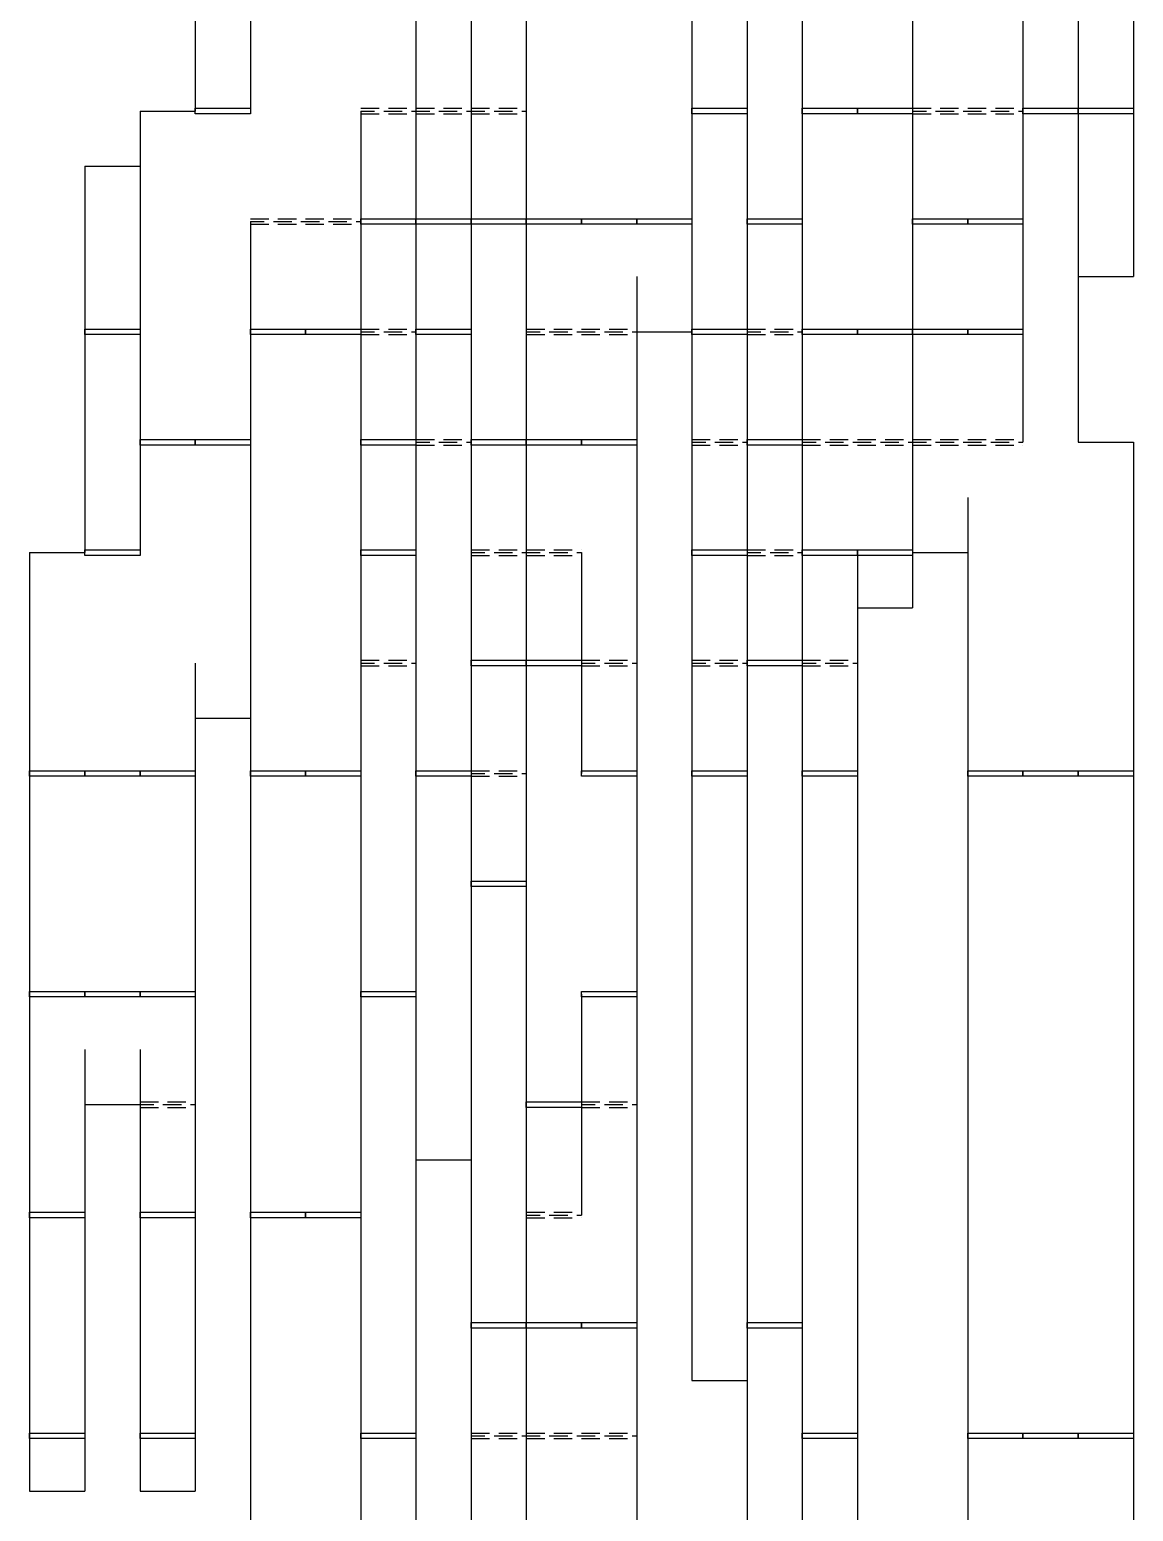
# Model space of a CAD drawing. Header units: millimetres. Extents: x 0 to 98, y 0 to 594.
# Drawn here: x 7 to 77.3, y 129.1 to 223.3 of the extents above; entities that cross this region are included whole.
import ezdxf

# ---------------------------------------------------------------- set-up
doc = ezdxf.new("R2010")
doc.units = ezdxf.units.MM
for name, color, linetype in [('CUT', 3, 'CONTINUOUS'), ('MOUNTAIN_FOLD', 1, 'CONTINUOUS'), ('VALLEY_FOLD', 5, 'CONTINUOUS')]:
    doc.layers.add(name, color=color, linetype=linetype)

msp = doc.modelspace()

# ---------------------------------------------------------------- linework, layer by layer
at = {"layer": 'CUT'}
for p, q in [((17.56, 225.184), (17.56, 221.672)), ((21.072, 225.184), (21.072, 221.672)), ((31.608, 225.184), (31.608, 221.672)), ((35.12, 225.184), (35.12, 221.672)), ((38.632, 225.184), (38.632, 221.672)), ((49.168, 225.184), (49.168, 221.672)), ((52.68, 225.184), (52.68, 221.672)), ((56.192, 225.184), (56.192, 221.672)), ((63.216, 225.184), (63.216, 221.672)), ((70.24, 225.184), (70.24, 221.672)), ((73.752, 225.184), (73.752, 221.672)), ((77.264, 225.184), (77.264, 221.672)), ((17.56, 221.672), (17.56, 218.16)), ((21.072, 221.672), (21.072, 218.16)), ((31.608, 221.672), (31.608, 218.16)), ((35.12, 221.672), (35.12, 218.16)), ((38.632, 221.672), (38.632, 218.16)), ((49.168, 221.672), (49.168, 218.16)), ((52.68, 221.672), (52.68, 218.16)), ((56.192, 221.672), (56.192, 218.16)), ((63.216, 221.672), (63.216, 218.16)), ((70.24, 221.672), (70.24, 218.16)), ((73.752, 221.672), (73.752, 218.16)), ((77.264, 221.672), (77.264, 218.16)), ((14.048, 218.16), (14.048, 214.648)), ((14.048, 218.16), (17.56, 218.16)), ((28.096, 218.16), (28.096, 214.648)), ((31.608, 218.16), (31.608, 214.648)), ((35.12, 218.16), (35.12, 214.648)), ((38.632, 218.16), (38.632, 214.648)), ((49.168, 218.16), (49.168, 214.648)), ((52.68, 218.16), (52.68, 214.648)), ((56.192, 218.16), (56.192, 214.648)), ((63.216, 218.16), (63.216, 214.648)), ((70.24, 218.16), (70.24, 214.648)), ((73.752, 218.16), (73.752, 214.648)), ((77.264, 218.16), (77.264, 214.648)), ((10.536, 214.648), (10.536, 211.136)), ((10.536, 214.648), (14.048, 214.648)), ((14.048, 214.648), (14.048, 211.136)), ((28.096, 214.648), (28.096, 211.136)), ((31.608, 214.648), (31.608, 211.136)), ((35.12, 214.648), (35.12, 211.136)), ((38.632, 214.648), (38.632, 211.136)), ((49.168, 214.648), (49.168, 211.136)), ((52.68, 214.648), (52.68, 211.136)), ((56.192, 214.648), (56.192, 211.136)), ((63.216, 214.648), (63.216, 211.136)), ((70.24, 214.648), (70.24, 211.136)), ((73.752, 214.648), (73.752, 211.136)), ((77.264, 214.648), (77.264, 211.136)), ((10.536, 211.136), (10.536, 207.624)), ((14.048, 211.136), (14.048, 207.624)), ((21.072, 211.136), (21.072, 207.624)), ((28.096, 211.136), (28.096, 207.624)), ((31.608, 211.136), (31.608, 207.624)), ((35.12, 211.136), (35.12, 207.624)), ((38.632, 211.136), (38.632, 207.624)), ((49.168, 211.136), (49.168, 207.624)), ((52.68, 211.136), (52.68, 207.624)), ((56.192, 211.136), (56.192, 207.624)), ((63.216, 211.136), (63.216, 207.624)), ((70.24, 211.136), (70.24, 207.624)), ((73.752, 211.136), (73.752, 207.624)), ((77.264, 211.136), (77.264, 207.624)), ((10.536, 207.624), (10.536, 204.112)), ((14.048, 207.624), (14.048, 204.112)), ((21.072, 207.624), (21.072, 204.112)), ((28.096, 207.624), (28.096, 204.112)), ((31.608, 207.624), (31.608, 204.112)), ((35.12, 207.624), (35.12, 204.112)), ((38.632, 207.624), (38.632, 204.112)), ((45.656, 207.624), (45.656, 204.112)), ((49.168, 207.624), (49.168, 204.112)), ((52.68, 207.624), (52.68, 204.112)), ((56.192, 207.624), (56.192, 204.112)), ((63.216, 207.624), (63.216, 204.112)), ((70.24, 207.624), (70.24, 204.112)), ((73.752, 207.624), (73.752, 204.112)), ((73.752, 207.624), (77.264, 207.624)), ((10.536, 204.112), (10.536, 200.6)), ((14.048, 204.112), (14.048, 200.6)), ((21.072, 204.112), (21.072, 200.6)), ((28.096, 204.112), (28.096, 200.6)), ((31.608, 204.112), (31.608, 200.6)), ((35.12, 204.112), (35.12, 200.6)), ((38.632, 204.112), (38.632, 200.6)), ((45.656, 204.112), (49.168, 204.112)), ((45.656, 204.112), (45.656, 200.6)), ((49.168, 204.112), (49.168, 200.6)), ((52.68, 204.112), (52.68, 200.6)), ((56.192, 204.112), (56.192, 200.6)), ((63.216, 204.112), (63.216, 200.6)), ((70.24, 204.112), (70.24, 200.6)), ((73.752, 204.112), (73.752, 200.6)), ((10.536, 200.6), (10.536, 197.088)), ((14.048, 200.6), (14.048, 197.088)), ((21.072, 200.6), (21.072, 197.088)), ((28.096, 200.6), (28.096, 197.088)), ((31.608, 200.6), (31.608, 197.088)), ((35.12, 200.6), (35.12, 197.088)), ((38.632, 200.6), (38.632, 197.088)), ((45.656, 200.6), (45.656, 197.088)), ((49.168, 200.6), (49.168, 197.088)), ((52.68, 200.6), (52.68, 197.088)), ((56.192, 200.6), (56.192, 197.088)), ((63.216, 200.6), (63.216, 197.088)), ((70.24, 200.6), (70.24, 197.088)), ((73.752, 200.6), (73.752, 197.088)), ((10.536, 197.088), (10.536, 193.576)), ((14.048, 197.088), (14.048, 193.576)), ((21.072, 197.088), (21.072, 193.576)), ((28.096, 197.088), (28.096, 193.576)), ((31.608, 197.088), (31.608, 193.576)), ((35.12, 197.088), (35.12, 193.576)), ((38.632, 197.088), (38.632, 193.576)), ((45.656, 197.088), (45.656, 193.576)), ((49.168, 197.088), (49.168, 193.576)), ((52.68, 197.088), (52.68, 193.576)), ((56.192, 197.088), (56.192, 193.576)), ((63.216, 197.088), (63.216, 193.576)), ((73.752, 197.088), (77.264, 197.088)), ((77.264, 197.088), (77.264, 193.576)), ((10.536, 193.576), (10.536, 190.064)), ((14.048, 193.576), (14.048, 190.064)), ((21.072, 193.576), (21.072, 190.064)), ((28.096, 193.576), (28.096, 190.064)), ((31.608, 193.576), (31.608, 190.064)), ((35.12, 193.576), (35.12, 190.064)), ((38.632, 193.576), (38.632, 190.064)), ((45.656, 193.576), (45.656, 190.064)), ((49.168, 193.576), (49.168, 190.064)), ((52.68, 193.576), (52.68, 190.064)), ((56.192, 193.576), (56.192, 190.064)), ((63.216, 193.576), (63.216, 190.064)), ((66.728, 193.576), (66.728, 190.064)), ((77.264, 193.576), (77.264, 190.064)), ((7.024, 190.064), (7.024, 186.552)), ((7.024, 190.064), (10.536, 190.064)), ((21.072, 190.064), (21.072, 186.552)), ((28.096, 190.064), (28.096, 186.552)), ((31.608, 190.064), (31.608, 186.552)), ((35.12, 190.064), (35.12, 186.552)), ((38.632, 190.064), (38.632, 186.552)), ((42.144, 190.064), (42.144, 186.552)), ((45.656, 190.064), (45.656, 186.552)), ((49.168, 190.064), (49.168, 186.552)), ((52.68, 190.064), (52.68, 186.552)), ((56.192, 190.064), (56.192, 186.552)), ((59.704, 190.064), (59.704, 186.552)), ((63.216, 190.064), (63.216, 186.552)), ((63.216, 190.064), (66.728, 190.064)), ((66.728, 190.064), (66.728, 186.552)), ((77.264, 190.064), (77.264, 186.552)), ((7.024, 186.552), (7.024, 183.04)), ((21.072, 186.552), (21.072, 183.04)), ((28.096, 186.552), (28.096, 183.04)), ((31.608, 186.552), (31.608, 183.04)), ((35.12, 186.552), (35.12, 183.04)), ((38.632, 186.552), (38.632, 183.04)), ((42.144, 186.552), (42.144, 183.04)), ((45.656, 186.552), (45.656, 183.04)), ((49.168, 186.552), (49.168, 183.04)), ((52.68, 186.552), (52.68, 183.04)), ((56.192, 186.552), (56.192, 183.04)), ((59.704, 186.552), (59.704, 183.04)), ((59.704, 186.552), (63.216, 186.552)), ((66.728, 186.552), (66.728, 183.04)), ((77.264, 186.552), (77.264, 183.04)), ((7.024, 183.04), (7.024, 179.528)), ((17.56, 183.04), (17.56, 179.528)), ((21.072, 183.04), (21.072, 179.528)), ((28.096, 183.04), (28.096, 179.528)), ((31.608, 183.04), (31.608, 179.528)), ((35.12, 183.04), (35.12, 179.528)), ((38.632, 183.04), (38.632, 179.528)), ((42.144, 183.04), (42.144, 179.528)), ((45.656, 183.04), (45.656, 179.528)), ((49.168, 183.04), (49.168, 179.528)), ((52.68, 183.04), (52.68, 179.528)), ((56.192, 183.04), (56.192, 179.528)), ((59.704, 183.04), (59.704, 179.528)), ((66.728, 183.04), (66.728, 179.528)), ((77.264, 183.04), (77.264, 179.528)), ((7.024, 179.528), (7.024, 176.016)), ((17.56, 179.528), (17.56, 176.016)), ((17.56, 179.528), (21.072, 179.528)), ((21.072, 179.528), (21.072, 176.016)), ((28.096, 179.528), (28.096, 176.016)), ((31.608, 179.528), (31.608, 176.016)), ((35.12, 179.528), (35.12, 176.016)), ((38.632, 179.528), (38.632, 176.016)), ((42.144, 179.528), (42.144, 176.016)), ((45.656, 179.528), (45.656, 176.016)), ((49.168, 179.528), (49.168, 176.016)), ((52.68, 179.528), (52.68, 176.016)), ((56.192, 179.528), (56.192, 176.016)), ((59.704, 179.528), (59.704, 176.016)), ((66.728, 179.528), (66.728, 176.016)), ((77.264, 179.528), (77.264, 176.016)), ((7.024, 176.016), (7.024, 172.504)), ((17.56, 176.016), (17.56, 172.504)), ((21.072, 176.016), (21.072, 172.504)), ((28.096, 176.016), (28.096, 172.504)), ((31.608, 176.016), (31.608, 172.504)), ((35.12, 176.016), (35.12, 172.504)), ((38.632, 176.016), (38.632, 172.504)), ((45.656, 176.016), (45.656, 172.504)), ((49.168, 176.016), (49.168, 172.504)), ((52.68, 176.016), (52.68, 172.504)), ((56.192, 176.016), (56.192, 172.504)), ((59.704, 176.016), (59.704, 172.504)), ((66.728, 176.016), (66.728, 172.504)), ((77.264, 176.016), (77.264, 172.504)), ((7.024, 172.504), (7.024, 168.992)), ((17.56, 172.504), (17.56, 168.992)), ((21.072, 172.504), (21.072, 168.992)), ((28.096, 172.504), (28.096, 168.992)), ((31.608, 172.504), (31.608, 168.992)), ((35.12, 172.504), (35.12, 168.992)), ((38.632, 172.504), (38.632, 168.992)), ((45.656, 172.504), (45.656, 168.992)), ((49.168, 172.504), (49.168, 168.992)), ((52.68, 172.504), (52.68, 168.992)), ((56.192, 172.504), (56.192, 168.992)), ((59.704, 172.504), (59.704, 168.992)), ((66.728, 172.504), (66.728, 168.992)), ((77.264, 172.504), (77.264, 168.992)), ((7.024, 168.992), (7.024, 165.48)), ((17.56, 168.992), (17.56, 165.48)), ((21.072, 168.992), (21.072, 165.48)), ((28.096, 168.992), (28.096, 165.48)), ((31.608, 168.992), (31.608, 165.48)), ((35.12, 168.992), (35.12, 165.48)), ((38.632, 168.992), (38.632, 165.48)), ((45.656, 168.992), (45.656, 165.48)), ((49.168, 168.992), (49.168, 165.48)), ((52.68, 168.992), (52.68, 165.48)), ((56.192, 168.992), (56.192, 165.48)), ((59.704, 168.992), (59.704, 165.48)), ((66.728, 168.992), (66.728, 165.48)), ((77.264, 168.992), (77.264, 165.48)), ((7.024, 165.48), (7.024, 161.968)), ((17.56, 165.48), (17.56, 161.968)), ((21.072, 165.48), (21.072, 161.968)), ((28.096, 165.48), (28.096, 161.968)), ((31.608, 165.48), (31.608, 161.968)), ((35.12, 165.48), (35.12, 161.968)), ((38.632, 165.48), (38.632, 161.968)), ((45.656, 165.48), (45.656, 161.968)), ((49.168, 165.48), (49.168, 161.968)), ((52.68, 165.48), (52.68, 161.968)), ((56.192, 165.48), (56.192, 161.968)), ((59.704, 165.48), (59.704, 161.968)), ((66.728, 165.48), (66.728, 161.968)), ((77.264, 165.48), (77.264, 161.968)), ((7.024, 161.968), (7.024, 158.456)), ((17.56, 161.968), (17.56, 158.456)), ((21.072, 161.968), (21.072, 158.456)), ((28.096, 161.968), (28.096, 158.456)), ((31.608, 161.968), (31.608, 158.456)), ((35.12, 161.968), (35.12, 158.456)), ((38.632, 161.968), (38.632, 158.456)), ((42.144, 161.968), (42.144, 158.456)), ((45.656, 161.968), (45.656, 158.456)), ((49.168, 161.968), (49.168, 158.456)), ((52.68, 161.968), (52.68, 158.456)), ((56.192, 161.968), (56.192, 158.456)), ((59.704, 161.968), (59.704, 158.456)), ((66.728, 161.968), (66.728, 158.456)), ((77.264, 161.968), (77.264, 158.456)), ((7.024, 158.456), (7.024, 154.944)), ((10.536, 158.456), (10.536, 154.944)), ((14.048, 158.456), (14.048, 154.944)), ((17.56, 158.456), (17.56, 154.944)), ((21.072, 158.456), (21.072, 154.944)), ((28.096, 158.456), (28.096, 154.944)), ((31.608, 158.456), (31.608, 154.944)), ((35.12, 158.456), (35.12, 154.944)), ((38.632, 158.456), (38.632, 154.944)), ((42.144, 158.456), (42.144, 154.944)), ((45.656, 158.456), (45.656, 154.944)), ((49.168, 158.456), (49.168, 154.944)), ((52.68, 158.456), (52.68, 154.944)), ((56.192, 158.456), (56.192, 154.944)), ((59.704, 158.456), (59.704, 154.944)), ((66.728, 158.456), (66.728, 154.944)), ((77.264, 158.456), (77.264, 154.944)), ((7.024, 154.944), (7.024, 151.432)), ((10.536, 154.944), (14.048, 154.944)), ((10.536, 154.944), (10.536, 151.432)), ((14.048, 154.944), (14.048, 151.432)), ((17.56, 154.944), (17.56, 151.432)), ((21.072, 154.944), (21.072, 151.432)), ((28.096, 154.944), (28.096, 151.432)), ((31.608, 154.944), (31.608, 151.432)), ((35.12, 154.944), (35.12, 151.432)), ((38.632, 154.944), (38.632, 151.432)), ((42.144, 154.944), (42.144, 151.432)), ((45.656, 154.944), (45.656, 151.432)), ((49.168, 154.944), (49.168, 151.432)), ((52.68, 154.944), (52.68, 151.432)), ((56.192, 154.944), (56.192, 151.432)), ((59.704, 154.944), (59.704, 151.432)), ((66.728, 154.944), (66.728, 151.432)), ((77.264, 154.944), (77.264, 151.432)), ((7.024, 151.432), (7.024, 147.92)), ((10.536, 151.432), (10.536, 147.92)), ((14.048, 151.432), (14.048, 147.92)), ((17.56, 151.432), (17.56, 147.92)), ((21.072, 151.432), (21.072, 147.92)), ((28.096, 151.432), (28.096, 147.92)), ((31.608, 151.432), (31.608, 147.92)), ((31.608, 151.432), (35.12, 151.432)), ((35.12, 151.432), (35.12, 147.92)), ((38.632, 151.432), (38.632, 147.92)), ((42.144, 151.432), (42.144, 147.92)), ((45.656, 151.432), (45.656, 147.92)), ((49.168, 151.432), (49.168, 147.92)), ((52.68, 151.432), (52.68, 147.92)), ((56.192, 151.432), (56.192, 147.92)), ((59.704, 151.432), (59.704, 147.92)), ((66.728, 151.432), (66.728, 147.92)), ((77.264, 151.432), (77.264, 147.92)), ((7.024, 147.92), (7.024, 144.408)), ((10.536, 147.92), (10.536, 144.408)), ((14.048, 147.92), (14.048, 144.408)), ((17.56, 147.92), (17.56, 144.408)), ((21.072, 147.92), (21.072, 144.408)), ((28.096, 147.92), (28.096, 144.408)), ((31.608, 147.92), (31.608, 144.408)), ((35.12, 147.92), (35.12, 144.408)), ((38.632, 147.92), (38.632, 144.408)), ((45.656, 147.92), (45.656, 144.408)), ((49.168, 147.92), (49.168, 144.408)), ((52.68, 147.92), (52.68, 144.408)), ((56.192, 147.92), (56.192, 144.408)), ((59.704, 147.92), (59.704, 144.408)), ((66.728, 147.92), (66.728, 144.408)), ((77.264, 147.92), (77.264, 144.408)), ((7.024, 144.408), (7.024, 140.896)), ((10.536, 144.408), (10.536, 140.896)), ((14.048, 144.408), (14.048, 140.896)), ((17.56, 144.408), (17.56, 140.896)), ((21.072, 144.408), (21.072, 140.896)), ((28.096, 144.408), (28.096, 140.896)), ((31.608, 144.408), (31.608, 140.896)), ((35.12, 144.408), (35.12, 140.896)), ((38.632, 144.408), (38.632, 140.896)), ((45.656, 144.408), (45.656, 140.896)), ((49.168, 144.408), (49.168, 140.896)), ((52.68, 144.408), (52.68, 140.896)), ((56.192, 144.408), (56.192, 140.896)), ((59.704, 144.408), (59.704, 140.896)), ((66.728, 144.408), (66.728, 140.896)), ((77.264, 144.408), (77.264, 140.896)), ((7.024, 140.896), (7.024, 137.384)), ((10.536, 140.896), (10.536, 137.384)), ((14.048, 140.896), (14.048, 137.384)), ((17.56, 140.896), (17.56, 137.384)), ((21.072, 140.896), (21.072, 137.384)), ((28.096, 140.896), (28.096, 137.384)), ((31.608, 140.896), (31.608, 137.384)), ((35.12, 140.896), (35.12, 137.384)), ((38.632, 140.896), (38.632, 137.384)), ((45.656, 140.896), (45.656, 137.384)), ((49.168, 140.896), (49.168, 137.384)), ((52.68, 140.896), (52.68, 137.384)), ((56.192, 140.896), (56.192, 137.384)), ((59.704, 140.896), (59.704, 137.384)), ((66.728, 140.896), (66.728, 137.384)), ((77.264, 140.896), (77.264, 137.384)), ((7.024, 137.384), (7.024, 133.872)), ((10.536, 137.384), (10.536, 133.872)), ((14.048, 137.384), (14.048, 133.872)), ((17.56, 137.384), (17.56, 133.872)), ((21.072, 137.384), (21.072, 133.872)), ((28.096, 137.384), (28.096, 133.872)), ((31.608, 137.384), (31.608, 133.872)), ((35.12, 137.384), (35.12, 133.872)), ((38.632, 137.384), (38.632, 133.872)), ((45.656, 137.384), (45.656, 133.872)), ((49.168, 137.384), (52.68, 137.384)), ((52.68, 137.384), (52.68, 133.872)), ((56.192, 137.384), (56.192, 133.872)), ((59.704, 137.384), (59.704, 133.872)), ((66.728, 137.384), (66.728, 133.872)), ((77.264, 137.384), (77.264, 133.872)), ((7.024, 133.872), (7.024, 130.36)), ((10.536, 133.872), (10.536, 130.36)), ((14.048, 133.872), (14.048, 130.36)), ((17.56, 133.872), (17.56, 130.36)), ((21.072, 133.872), (21.072, 130.36)), ((28.096, 133.872), (28.096, 130.36)), ((31.608, 133.872), (31.608, 130.36)), ((35.12, 133.872), (35.12, 130.36)), ((38.632, 133.872), (38.632, 130.36)), ((45.656, 133.872), (45.656, 130.36)), ((52.68, 133.872), (52.68, 130.36)), ((56.192, 133.872), (56.192, 130.36)), ((59.704, 133.872), (59.704, 130.36)), ((66.728, 133.872), (66.728, 130.36)), ((77.264, 133.872), (77.264, 130.36)), ((7.024, 130.36), (10.536, 130.36)), ((14.048, 130.36), (17.56, 130.36)), ((21.072, 130.36), (21.072, 126.848)), ((28.096, 130.36), (28.096, 126.848)), ((31.608, 130.36), (31.608, 126.848)), ((35.12, 130.36), (35.12, 126.848)), ((38.632, 130.36), (38.632, 126.848)), ((45.656, 130.36), (45.656, 126.848)), ((52.68, 130.36), (52.68, 126.848)), ((56.192, 130.36), (56.192, 126.848)), ((59.704, 130.36), (59.704, 126.848)), ((66.728, 130.36), (66.728, 126.848)), ((77.264, 130.36), (77.264, 126.848))]:
    msp.add_line(p, q, dxfattribs=at)
at = {"layer": 'MOUNTAIN_FOLD'}
for points in [[(17.56, 218.3356), (21.072, 218.3356), (21.072, 217.9844), (17.56, 217.9844)], [(49.168, 218.3356), (52.68, 218.3356), (52.68, 217.9844), (49.168, 217.9844)], [(56.192, 218.3356), (59.704, 218.3356), (59.704, 217.9844), (56.192, 217.9844)], [(59.704, 218.3356), (63.216, 218.3356), (63.216, 217.9844), (59.704, 217.9844)], [(70.24, 218.3356), (73.752, 218.3356), (73.752, 217.9844), (70.24, 217.9844)], [(73.752, 218.3356), (77.264, 218.3356), (77.264, 217.9844), (73.752, 217.9844)], [(28.096, 211.3116), (31.608, 211.3116), (31.608, 210.9604), (28.096, 210.9604)], [(31.608, 211.3116), (35.12, 211.3116), (35.12, 210.9604), (31.608, 210.9604)], [(35.12, 211.3116), (38.632, 211.3116), (38.632, 210.9604), (35.12, 210.9604)], [(38.632, 211.3116), (42.144, 211.3116), (42.144, 210.9604), (38.632, 210.9604)], [(42.144, 211.3116), (45.656, 211.3116), (45.656, 210.9604), (42.144, 210.9604)], [(45.656, 211.3116), (49.168, 211.3116), (49.168, 210.9604), (45.656, 210.9604)], [(52.68, 211.3116), (56.192, 211.3116), (56.192, 210.9604), (52.68, 210.9604)], [(63.216, 211.3116), (66.728, 211.3116), (66.728, 210.9604), (63.216, 210.9604)], [(66.728, 211.3116), (70.24, 211.3116), (70.24, 210.9604), (66.728, 210.9604)], [(10.536, 204.2876), (14.048, 204.2876), (14.048, 203.9364), (10.536, 203.9364)], [(21.072, 204.2876), (24.584, 204.2876), (24.584, 203.9364), (21.072, 203.9364)], [(24.584, 204.2876), (28.096, 204.2876), (28.096, 203.9364), (24.584, 203.9364)], [(31.608, 204.2876), (35.12, 204.2876), (35.12, 203.9364), (31.608, 203.9364)], [(49.168, 204.2876), (52.68, 204.2876), (52.68, 203.9364), (49.168, 203.9364)], [(56.192, 204.2876), (59.704, 204.2876), (59.704, 203.9364), (56.192, 203.9364)], [(59.704, 204.2876), (63.216, 204.2876), (63.216, 203.9364), (59.704, 203.9364)], [(63.216, 204.2876), (66.728, 204.2876), (66.728, 203.9364), (63.216, 203.9364)], [(66.728, 204.2876), (70.24, 204.2876), (70.24, 203.9364), (66.728, 203.9364)], [(14.048, 197.2636), (17.56, 197.2636), (17.56, 196.9124), (14.048, 196.9124)], [(17.56, 197.2636), (21.072, 197.2636), (21.072, 196.9124), (17.56, 196.9124)], [(28.096, 197.2636), (31.608, 197.2636), (31.608, 196.9124), (28.096, 196.9124)], [(35.12, 197.2636), (38.632, 197.2636), (38.632, 196.9124), (35.12, 196.9124)], [(38.632, 197.2636), (42.144, 197.2636), (42.144, 196.9124), (38.632, 196.9124)], [(42.144, 197.2636), (45.656, 197.2636), (45.656, 196.9124), (42.144, 196.9124)], [(52.68, 197.2636), (56.192, 197.2636), (56.192, 196.9124), (52.68, 196.9124)], [(10.536, 190.2396), (14.048, 190.2396), (14.048, 189.8884), (10.536, 189.8884)], [(28.096, 190.2396), (31.608, 190.2396), (31.608, 189.8884), (28.096, 189.8884)], [(49.168, 190.2396), (52.68, 190.2396), (52.68, 189.8884), (49.168, 189.8884)], [(56.192, 190.2396), (59.704, 190.2396), (59.704, 189.8884), (56.192, 189.8884)], [(59.704, 190.2396), (63.216, 190.2396), (63.216, 189.8884), (59.704, 189.8884)], [(35.12, 183.2156), (38.632, 183.2156), (38.632, 182.8644), (35.12, 182.8644)], [(38.632, 183.2156), (42.144, 183.2156), (42.144, 182.8644), (38.632, 182.8644)], [(52.68, 183.2156), (56.192, 183.2156), (56.192, 182.8644), (52.68, 182.8644)], [(7.024, 176.1916), (10.536, 176.1916), (10.536, 175.8404), (7.024, 175.8404)], [(10.536, 176.1916), (14.048, 176.1916), (14.048, 175.8404), (10.536, 175.8404)], [(14.048, 176.1916), (17.56, 176.1916), (17.56, 175.8404), (14.048, 175.8404)], [(21.072, 176.1916), (24.584, 176.1916), (24.584, 175.8404), (21.072, 175.8404)], [(24.584, 176.1916), (28.096, 176.1916), (28.096, 175.8404), (24.584, 175.8404)], [(31.608, 176.1916), (35.12, 176.1916), (35.12, 175.8404), (31.608, 175.8404)], [(42.144, 176.1916), (45.656, 176.1916), (45.656, 175.8404), (42.144, 175.8404)], [(49.168, 176.1916), (52.68, 176.1916), (52.68, 175.8404), (49.168, 175.8404)], [(56.192, 176.1916), (59.704, 176.1916), (59.704, 175.8404), (56.192, 175.8404)], [(66.728, 176.1916), (70.24, 176.1916), (70.24, 175.8404), (66.728, 175.8404)], [(70.24, 176.1916), (73.752, 176.1916), (73.752, 175.8404), (70.24, 175.8404)], [(73.752, 176.1916), (77.264, 176.1916), (77.264, 175.8404), (73.752, 175.8404)], [(35.12, 169.1676), (38.632, 169.1676), (38.632, 168.8164), (35.12, 168.8164)], [(7.024, 162.1436), (10.536, 162.1436), (10.536, 161.7924), (7.024, 161.7924)], [(10.536, 162.1436), (14.048, 162.1436), (14.048, 161.7924), (10.536, 161.7924)], [(14.048, 162.1436), (17.56, 162.1436), (17.56, 161.7924), (14.048, 161.7924)], [(28.096, 162.1436), (31.608, 162.1436), (31.608, 161.7924), (28.096, 161.7924)], [(42.144, 162.1436), (45.656, 162.1436), (45.656, 161.7924), (42.144, 161.7924)], [(38.632, 155.1196), (42.144, 155.1196), (42.144, 154.7684), (38.632, 154.7684)], [(7.024, 148.0956), (10.536, 148.0956), (10.536, 147.7444), (7.024, 147.7444)], [(14.048, 148.0956), (17.56, 148.0956), (17.56, 147.7444), (14.048, 147.7444)], [(21.072, 148.0956), (24.584, 148.0956), (24.584, 147.7444), (21.072, 147.7444)], [(24.584, 148.0956), (28.096, 148.0956), (28.096, 147.7444), (24.584, 147.7444)], [(35.12, 141.0716), (38.632, 141.0716), (38.632, 140.7204), (35.12, 140.7204)], [(38.632, 141.0716), (42.144, 141.0716), (42.144, 140.7204), (38.632, 140.7204)], [(42.144, 141.0716), (45.656, 141.0716), (45.656, 140.7204), (42.144, 140.7204)], [(52.68, 141.0716), (56.192, 141.0716), (56.192, 140.7204), (52.68, 140.7204)], [(7.024, 134.0476), (10.536, 134.0476), (10.536, 133.6964), (7.024, 133.6964)], [(14.048, 134.0476), (17.56, 134.0476), (17.56, 133.6964), (14.048, 133.6964)], [(28.096, 134.0476), (31.608, 134.0476), (31.608, 133.6964), (28.096, 133.6964)], [(56.192, 134.0476), (59.704, 134.0476), (59.704, 133.6964), (56.192, 133.6964)], [(66.728, 134.0476), (70.24, 134.0476), (70.24, 133.6964), (66.728, 133.6964)], [(70.24, 134.0476), (73.752, 134.0476), (73.752, 133.6964), (70.24, 133.6964)], [(73.752, 134.0476), (77.264, 134.0476), (77.264, 133.6964), (73.752, 133.6964)]]:
    msp.add_lwpolyline(points, close=True, dxfattribs=at)
at = {"layer": 'VALLEY_FOLD'}
for p, q in [((28.096, 218.3356), (29.2667, 218.3356)), ((28.096, 218.16), (28.974, 218.16)), ((28.096, 217.9844), (29.2667, 217.9844)), ((29.5593, 218.16), (30.73, 218.16)), ((29.852, 218.3356), (31.0227, 218.3356)), ((29.852, 217.9844), (31.0227, 217.9844)), ((31.3153, 218.16), (31.608, 218.16)), ((31.608, 218.3356), (32.7787, 218.3356)), ((31.608, 218.3356), (31.608, 218.3356)), ((31.608, 218.16), (32.486, 218.16)), ((31.608, 217.9844), (32.7787, 217.9844)), ((31.608, 217.9844), (31.608, 217.9844)), ((33.0713, 218.16), (34.242, 218.16)), ((33.364, 218.3356), (34.5347, 218.3356)), ((33.364, 217.9844), (34.5347, 217.9844)), ((34.8273, 218.16), (35.12, 218.16)), ((35.12, 218.3356), (36.2907, 218.3356)), ((35.12, 218.16), (35.998, 218.16)), ((35.12, 217.9844), (36.2907, 217.9844)), ((36.5833, 218.16), (37.754, 218.16)), ((36.876, 218.3356), (38.0467, 218.3356)), ((36.876, 217.9844), (38.0467, 217.9844)), ((38.3393, 218.16), (38.632, 218.16)), ((38.632, 218.3356), (38.632, 218.3356)), ((38.632, 217.9844), (38.632, 217.9844)), ((63.216, 218.3356), (64.3867, 218.3356)), ((63.216, 218.16), (64.094, 218.16)), ((63.216, 217.9844), (64.3867, 217.9844)), ((64.6793, 218.16), (65.85, 218.16)), ((64.972, 218.3356), (66.1427, 218.3356)), ((64.972, 217.9844), (66.1427, 217.9844)), ((66.4353, 218.16), (66.728, 218.16)), ((66.728, 218.3356), (67.8987, 218.3356)), ((66.728, 218.16), (67.606, 218.16)), ((66.728, 217.9844), (67.8987, 217.9844)), ((68.1913, 218.16), (69.362, 218.16)), ((68.484, 218.3356), (69.6547, 218.3356)), ((68.484, 217.9844), (69.6547, 217.9844)), ((69.9473, 218.16), (70.24, 218.16)), ((70.24, 218.3356), (70.24, 218.3356)), ((70.24, 217.9844), (70.24, 217.9844)), ((21.072, 211.3116), (22.2427, 211.3116)), ((22.828, 211.3116), (23.9987, 211.3116)), ((24.584, 211.3116), (24.584, 211.3116)), ((24.584, 211.3116), (25.7547, 211.3116)), ((26.34, 211.3116), (27.5107, 211.3116)), ((28.096, 211.3116), (28.096, 211.3116)), ((21.072, 211.136), (21.95, 211.136)), ((21.072, 210.9604), (22.2427, 210.9604)), ((22.5353, 211.136), (23.706, 211.136)), ((22.828, 210.9604), (23.9987, 210.9604)), ((24.2913, 211.136), (24.584, 211.136)), ((24.584, 211.136), (25.462, 211.136)), ((24.584, 210.9604), (25.7547, 210.9604)), ((24.584, 210.9604), (24.584, 210.9604)), ((26.0473, 211.136), (27.218, 211.136)), ((26.34, 210.9604), (27.5107, 210.9604)), ((27.8033, 211.136), (28.096, 211.136)), ((28.096, 210.9604), (28.096, 210.9604)), ((28.096, 204.2876), (29.2667, 204.2876)), ((28.096, 204.112), (28.974, 204.112)), ((28.096, 203.9364), (29.2667, 203.9364)), ((29.5593, 204.112), (30.73, 204.112)), ((29.852, 204.2876), (31.0227, 204.2876)), ((29.852, 203.9364), (31.0227, 203.9364)), ((31.3153, 204.112), (31.608, 204.112)), ((31.608, 204.2876), (31.608, 204.2876)), ((31.608, 203.9364), (31.608, 203.9364)), ((38.632, 204.2876), (39.8027, 204.2876)), ((38.632, 204.112), (39.51, 204.112)), ((38.632, 203.9364), (39.8027, 203.9364)), ((40.0953, 204.112), (41.266, 204.112)), ((40.388, 204.2876), (41.5587, 204.2876)), ((40.388, 203.9364), (41.5587, 203.9364)), ((41.8513, 204.112), (42.144, 204.112)), ((42.144, 204.2876), (43.3147, 204.2876)), ((42.144, 204.2876), (42.144, 204.2876)), ((42.144, 204.112), (43.022, 204.112)), ((42.144, 203.9364), (43.3147, 203.9364)), ((42.144, 203.9364), (42.144, 203.9364)), ((43.6073, 204.112), (44.778, 204.112)), ((43.9, 204.2876), (45.0707, 204.2876)), ((43.9, 203.9364), (45.0707, 203.9364)), ((45.3633, 204.112), (45.656, 204.112)), ((45.656, 204.2876), (45.656, 204.2876)), ((45.656, 203.9364), (45.656, 203.9364)), ((52.68, 204.2876), (53.8507, 204.2876)), ((52.68, 204.112), (53.558, 204.112)), ((52.68, 203.9364), (53.8507, 203.9364)), ((54.1433, 204.112), (55.314, 204.112)), ((54.436, 204.2876), (55.6067, 204.2876)), ((54.436, 203.9364), (55.6067, 203.9364)), ((55.8993, 204.112), (56.192, 204.112)), ((56.192, 204.2876), (56.192, 204.2876)), ((56.192, 203.9364), (56.192, 203.9364)), ((31.608, 197.2636), (32.7787, 197.2636)), ((31.608, 197.088), (32.486, 197.088)), ((33.0713, 197.088), (34.242, 197.088)), ((33.364, 197.2636), (34.5347, 197.2636)), ((34.8273, 197.088), (35.12, 197.088)), ((49.168, 197.2636), (50.3387, 197.2636)), ((49.168, 197.088), (50.046, 197.088)), ((50.6313, 197.088), (51.802, 197.088)), ((50.924, 197.2636), (52.0947, 197.2636)), ((52.3873, 197.088), (52.68, 197.088)), ((52.68, 197.2636), (52.68, 197.2636)), ((56.192, 197.2636), (57.3627, 197.2636)), ((56.192, 197.088), (57.07, 197.088)), ((57.6553, 197.088), (58.826, 197.088)), ((57.948, 197.2636), (59.1187, 197.2636)), ((59.4113, 197.088), (59.704, 197.088)), ((59.704, 197.2636), (60.8747, 197.2636)), ((59.704, 197.2636), (59.704, 197.2636)), ((59.704, 197.088), (60.582, 197.088)), ((61.1673, 197.088), (62.338, 197.088)), ((61.46, 197.2636), (62.6307, 197.2636)), ((62.9233, 197.088), (63.216, 197.088)), ((63.216, 197.2636), (63.216, 197.2636)), ((63.216, 197.2636), (64.3867, 197.2636)), ((63.216, 197.088), (64.094, 197.088)), ((64.6793, 197.088), (65.85, 197.088)), ((64.972, 197.2636), (66.1427, 197.2636)), ((66.4353, 197.088), (66.728, 197.088)), ((66.728, 197.2636), (67.8987, 197.2636)), ((66.728, 197.088), (67.606, 197.088)), ((68.1913, 197.088), (69.362, 197.088)), ((68.484, 197.2636), (69.6547, 197.2636)), ((69.9473, 197.088), (70.24, 197.088)), ((70.24, 197.2636), (70.24, 197.2636)), ((31.608, 196.9124), (32.7787, 196.9124)), ((33.364, 196.9124), (34.5347, 196.9124)), ((49.168, 196.9124), (50.3387, 196.9124)), ((50.924, 196.9124), (52.0947, 196.9124)), ((52.68, 196.9124), (52.68, 196.9124)), ((56.192, 196.9124), (57.3627, 196.9124)), ((57.948, 196.9124), (59.1187, 196.9124)), ((59.704, 196.9124), (59.704, 196.9124)), ((59.704, 196.9124), (60.8747, 196.9124)), ((61.46, 196.9124), (62.6307, 196.9124)), ((63.216, 196.9124), (64.3867, 196.9124)), ((63.216, 196.9124), (63.216, 196.9124)), ((64.972, 196.9124), (66.1427, 196.9124)), ((66.728, 196.9124), (67.8987, 196.9124)), ((68.484, 196.9124), (69.6547, 196.9124)), ((70.24, 196.9124), (70.24, 196.9124)), ((35.12, 190.2396), (36.2907, 190.2396)), ((35.12, 190.064), (35.998, 190.064)), ((35.12, 189.8884), (36.2907, 189.8884)), ((36.5833, 190.064), (37.754, 190.064)), ((36.876, 190.2396), (38.0467, 190.2396)), ((36.876, 189.8884), (38.0467, 189.8884)), ((38.3393, 190.064), (38.632, 190.064)), ((38.632, 190.2396), (38.632, 190.2396)), ((38.632, 190.2396), (39.8027, 190.2396)), ((38.632, 190.064), (39.51, 190.064)), ((38.632, 189.8884), (38.632, 189.8884)), ((38.632, 189.8884), (39.8027, 189.8884)), ((40.0953, 190.064), (41.266, 190.064)), ((40.388, 190.2396), (41.5587, 190.2396)), ((40.388, 189.8884), (41.5587, 189.8884)), ((41.8513, 190.064), (42.144, 190.064)), ((42.144, 190.2396), (42.144, 190.2396)), ((42.144, 189.8884), (42.144, 189.8884)), ((52.68, 190.2396), (53.8507, 190.2396)), ((52.68, 190.064), (53.558, 190.064)), ((52.68, 189.8884), (53.8507, 189.8884)), ((54.1433, 190.064), (55.314, 190.064)), ((54.436, 190.2396), (55.6067, 190.2396)), ((54.436, 189.8884), (55.6067, 189.8884)), ((55.8993, 190.064), (56.192, 190.064)), ((56.192, 190.2396), (56.192, 190.2396)), ((56.192, 189.8884), (56.192, 189.8884)), ((28.096, 183.2156), (29.2667, 183.2156)), ((28.096, 183.04), (28.974, 183.04)), ((29.5593, 183.04), (30.73, 183.04)), ((29.852, 183.2156), (31.0227, 183.2156)), ((31.3153, 183.04), (31.608, 183.04)), ((31.608, 183.2156), (31.608, 183.2156)), ((42.144, 183.2156), (43.3147, 183.2156)), ((42.144, 183.04), (43.022, 183.04)), ((43.6073, 183.04), (44.778, 183.04)), ((43.9, 183.2156), (45.0707, 183.2156)), ((45.3633, 183.04), (45.656, 183.04)), ((45.656, 183.2156), (45.656, 183.2156)), ((49.168, 183.2156), (50.3387, 183.2156)), ((49.168, 183.04), (50.046, 183.04)), ((50.6313, 183.04), (51.802, 183.04)), ((50.924, 183.2156), (52.0947, 183.2156)), ((52.3873, 183.04), (52.68, 183.04)), ((52.68, 183.2156), (52.68, 183.2156)), ((56.192, 183.2156), (57.3627, 183.2156)), ((56.192, 183.04), (57.07, 183.04)), ((57.6553, 183.04), (58.826, 183.04)), ((57.948, 183.2156), (59.1187, 183.2156)), ((59.4113, 183.04), (59.704, 183.04)), ((59.704, 183.2156), (59.704, 183.2156)), ((28.096, 182.8644), (29.2667, 182.8644)), ((29.852, 182.8644), (31.0227, 182.8644)), ((31.608, 182.8644), (31.608, 182.8644)), ((42.144, 182.8644), (43.3147, 182.8644)), ((43.9, 182.8644), (45.0707, 182.8644)), ((45.656, 182.8644), (45.656, 182.8644)), ((49.168, 182.8644), (50.3387, 182.8644)), ((50.924, 182.8644), (52.0947, 182.8644)), ((52.68, 182.8644), (52.68, 182.8644)), ((56.192, 182.8644), (57.3627, 182.8644)), ((57.948, 182.8644), (59.1187, 182.8644)), ((59.704, 182.8644), (59.704, 182.8644)), ((35.12, 176.1916), (36.2907, 176.1916)), ((35.12, 176.016), (35.998, 176.016)), ((35.12, 175.8404), (36.2907, 175.8404)), ((36.5833, 176.016), (37.754, 176.016)), ((36.876, 176.1916), (38.0467, 176.1916)), ((36.876, 175.8404), (38.0467, 175.8404)), ((38.3393, 176.016), (38.632, 176.016)), ((38.632, 176.1916), (38.632, 176.1916)), ((38.632, 175.8404), (38.632, 175.8404)), ((14.048, 155.1196), (15.2187, 155.1196)), ((14.048, 154.944), (14.926, 154.944)), ((14.048, 154.7684), (15.2187, 154.7684)), ((15.5113, 154.944), (16.682, 154.944)), ((15.804, 155.1196), (16.9747, 155.1196)), ((15.804, 154.7684), (16.9747, 154.7684)), ((17.2673, 154.944), (17.56, 154.944)), ((42.144, 155.1196), (43.3147, 155.1196)), ((42.144, 154.944), (43.022, 154.944)), ((42.144, 154.7684), (43.3147, 154.7684)), ((43.6073, 154.944), (44.778, 154.944)), ((43.9, 155.1196), (45.0707, 155.1196)), ((43.9, 154.7684), (45.0707, 154.7684)), ((45.3633, 154.944), (45.656, 154.944)), ((45.656, 155.1196), (45.656, 155.1196)), ((45.656, 154.7684), (45.656, 154.7684)), ((38.632, 148.0956), (39.8027, 148.0956)), ((40.388, 148.0956), (41.5587, 148.0956)), ((42.144, 148.0956), (42.144, 148.0956)), ((38.632, 147.92), (39.51, 147.92)), ((38.632, 147.7444), (39.8027, 147.7444)), ((40.0953, 147.92), (41.266, 147.92)), ((40.388, 147.7444), (41.5587, 147.7444)), ((41.8513, 147.92), (42.144, 147.92)), ((42.144, 147.7444), (42.144, 147.7444)), ((35.12, 134.0476), (36.2907, 134.0476)), ((35.12, 133.872), (35.998, 133.872)), ((36.5833, 133.872), (37.754, 133.872)), ((36.876, 134.0476), (38.0467, 134.0476)), ((38.3393, 133.872), (38.632, 133.872)), ((38.632, 134.0476), (38.632, 134.0476)), ((38.632, 134.0476), (39.8027, 134.0476)), ((38.632, 133.872), (39.51, 133.872)), ((40.0953, 133.872), (41.266, 133.872)), ((40.388, 134.0476), (41.5587, 134.0476)), ((41.8513, 133.872), (42.144, 133.872)), ((42.144, 134.0476), (42.144, 134.0476)), ((42.144, 134.0476), (43.3147, 134.0476)), ((42.144, 133.872), (43.022, 133.872)), ((43.6073, 133.872), (44.778, 133.872)), ((43.9, 134.0476), (45.0707, 134.0476)), ((45.3633, 133.872), (45.656, 133.872)), ((45.656, 134.0476), (45.656, 134.0476)), ((35.12, 133.6964), (36.2907, 133.6964)), ((36.876, 133.6964), (38.0467, 133.6964)), ((38.632, 133.6964), (39.8027, 133.6964)), ((38.632, 133.6964), (38.632, 133.6964)), ((40.388, 133.6964), (41.5587, 133.6964)), ((42.144, 133.6964), (42.144, 133.6964)), ((42.144, 133.6964), (43.3147, 133.6964)), ((43.9, 133.6964), (45.0707, 133.6964)), ((45.656, 133.6964), (45.656, 133.6964))]:
    msp.add_line(p, q, dxfattribs=at)

doc.saveas('drawing.dxf')
